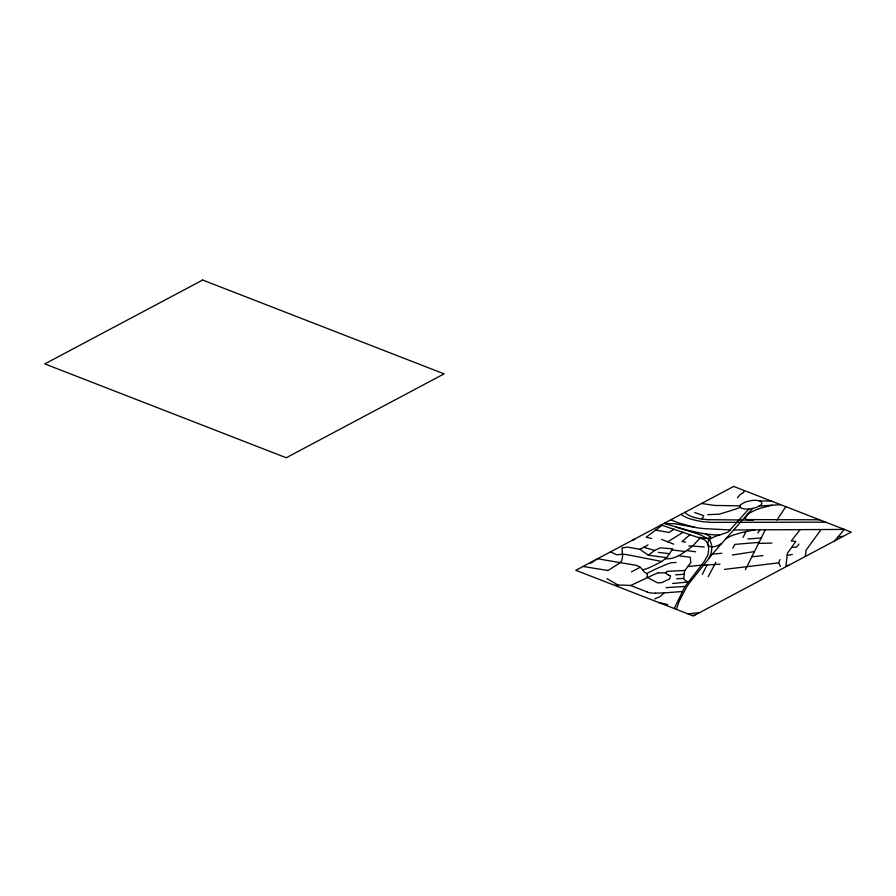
<?xml version="1.0" encoding="UTF-8"?>
<svg xmlns="http://www.w3.org/2000/svg" width="896" height="896" viewBox="0 0 896 896"><rect width="100%" height="100%" fill="white"/><g stroke="black" fill="none" stroke-linecap="round" stroke-linejoin="round"><path stroke-width="1.34" d="M690.491 559.205L690.648 561.064A42.818 17.965 -14 0 0 690.726 561.546L690.816 562.038A6.104 2.565 -14 0 1 690.738 562.643L684.891 570.517A12.354 5.186 -14 0 0 684.555 571.2L683.693 578.458A8.949 3.752 -14 0 0 683.894 578.95L684.286 579.466A40.398 16.946 -14 0 0 685.541 580.642L688.307 581.997L672.616 583.52M676.39 609.381L679.146 601.306L686.011 588.123A183.198 76.843 -14 0 1 689.483 582.859L712.914 553.448L752.595 508.491M805.336 556.461L806.019 550.256L821.083 529.536M780.427 566.451L778.646 562.856L779.934 559.574M674.24 608.541L684.23 588.011A142.565 59.797 -14 0 1 686.101 585.088L703.83 562.117L707.258 556.203A67.077 28.134 -14 0 0 708.165 553.392L708.624 549.55A102.077 42.818 -14 0 0 708.456 546.762C704.749 539.134 714.907 536.581 720.014 534.778M702.173 519.12L703.73 515.726L694.714 512.512M743.086 537.421L745.898 531.63L754.634 529.861M702.318 574.437L707.022 564.984M745.427 569.699L765.296 529.805M708.848 558.298L710.808 553.862A65.666 27.541 -14 0 0 711.502 551.085L711.76 548.666A81.01 33.981 -14 0 0 710.27 541.318L709.89 540.613A28.448 11.928 -14 0 0 708.938 539.448L700.392 534.778L676.032 527.05M708.198 576.722L715.859 562.274M744.397 490.874L743.456 492.453M732.76 548.218L734.866 544.387L759.035 542.382M757.904 533.008L759.842 529.838M776.966 520.072L785.826 506.677M737.509 497.784L739.659 495.141A9.52 3.998 -14 0 1 742.134 493.36L742.381 493.237A3.752 1.579 -14 0 0 743.523 492.453M652.982 565.914L660.654 562.139A9.173 3.853 -14 0 0 661.55 561.635L666.691 557.682L672.795 548.856L660.24 547.848L654.718 550.424L648.245 555.162L639.8 549.27L627.558 547.12L622.048 547.882L622.597 555.005A36.669 15.378 -14 0 1 622.619 555.486L622.059 559.608A17.304 7.258 -14 0 1 621.443 560.974L620.245 562.598L608.664 570.158A2.52 1.064 -14 0 1 607.376 570.45M800.106 529.637L791.235 541.027L795.872 541.374L787.45 553.202L785.938 565.69L788.637 565.331M798.997 544.04L796.454 547.12L791.56 547.434M834.646 540.893L844.346 529.424L733.622 529.962M748.776 509.04L728.302 531.866A10.024 4.2 -14 0 1 726.432 532.706L721.325 534.475A8.523 3.573 -14 0 1 718.189 535.058C699.698 534.453 681.699 528.584 664.048 523.41L675.181 523.813L694.12 527.24A100.33 42.078 -14 0 0 703.259 528.55L730.52 529.973M700.358 537.802L693.134 545.496A41.742 17.506 -14 0 1 688.61 549.114C681.677 553.986 674.43 559.608 665.403 558.734M634.85 538.922L633.349 540.366L632.24 540.31M682.248 591.517L664.104 592.894L660.094 596.658L654.651 598.898M674.083 529.189L669.01 532.448L655.682 530.096M690.368 534.397L681.99 541.554L685.518 542.058M662.11 525.28L646.184 537.219L651.594 538.451M721.616 543.469L717.651 545.731A2.968 1.243 -14 0 1 717.181 545.91L716.117 546.235A6.81 2.856 -14 0 1 709.71 546.47A5.32 2.229 -14 0 1 709.106 546.202L706.149 541.24A30.699 12.88 -14 0 0 703.898 539.448L661.114 524.966M590.016 563.606L597.733 558.645L600.499 559.216A240.016 100.677 -14 0 0 604.33 559.944L636.126 565.309A31.147 13.059 -14 0 1 639.442 566.821M667.677 541.8L683.357 532.146M725.939 538.597L730.778 536.099A18.771 7.874 -14 0 1 733.589 534.99L739.626 533.176A48.384 20.294 -14 0 1 742.829 532.347L745.875 531.642M648.01 544.902L643.518 547.478A22.053 9.251 -14 0 1 641.894 548.318L639.8 549.27M631.445 571.872L640.181 567.28M639.475 566.81L639.688 566.933A20.899 8.77 -14 0 1 640.55 567.571L641.603 568.613A54.387 22.814 -14 0 1 642.611 569.778L644.101 571.738A15.333 6.429 -14 0 0 644.762 572.298L646.677 573.53L654.808 569.453A51.218 21.482 -14 0 1 656.04 568.859L667.016 564.133A22.434 9.408 -14 0 1 668.102 563.741L669.021 563.438M614.544 585.346L618.285 585.166A55.642 23.341 -14 0 1 625.038 585.178L630.627 585.491L656.802 573.25A3.427 1.445 -14 0 1 657.138 573.149L657.261 573.104A4.514 1.893 -14 0 1 658.134 572.891M652.098 566.339L650.63 567.045A17.438 7.314 -14 0 1 646.307 568.826L642.667 569.845M740.174 507.416L738.875 507.886A88.659 37.184 -14 0 1 731.606 510.406L719.219 514.203L707.739 514.674M771.994 505.232L760.85 508.066A20.216 8.478 -14 0 0 758.968 508.704M732.334 555.027L754.454 551.589M787.192 555.296L792.31 554.512M724.45 569.386L778.646 562.856M622.026 554.21L624.994 554.4A45.304 19.006 -14 0 1 627.648 554.781L661.774 561.49M621.51 554.277L619.55 554.546A31.394 13.171 -14 0 1 618.531 554.658L617.31 554.747A2.229 0.93 -14 0 1 616.739 554.691L616.325 554.568A20.619 8.646 -14 0 1 615.686 554.299L610.422 551.902M658.571 602.459L667.654 604.531M687.96 613.872L699.698 612.595M751.867 556.774L762.989 555.61M687.971 566.552L701.534 565.118M692.07 615.474L694.77 615.216M712.354 554.109L721.818 553.258M658.426 572.858L666.053 572.858M747.869 538.989L761.23 537.981M759.416 506.061L780.618 504.661M666.064 587.653L685.227 586.41M703.203 565.219L720.003 564.178M676.01 562.464L672.986 562.632A7.941 3.326 -14 0 0 669.738 563.08M607.398 570.416L583.016 566.462M664.104 592.894L655.48 593.118M676.738 578.726L683.693 578.446M838.253 536.626L842.99 536.446M684.914 570.494L668.024 571.267A2.453 1.03 -14 0 0 666.747 571.827M758.531 543.402L771.893 543.088M819.56 519.792L747.096 519.613M825.698 522.178L712.141 522.368A64.59 27.093 -14 0 1 710.035 522.267A112.112 47.029 -14 0 1 707.381 522.088L704.48 521.819A68.555 28.762 -14 0 1 698.029 520.878L691.768 519.366A66.808 28.022 -14 0 1 681.038 514.371M753.536 520.072L708.624 519.68M759.64 500.898L771.467 501.099M739.883 505.814L717.259 505.49A23.106 9.699 -14 0 1 713.989 505.344A45.17 18.95 -14 0 1 712.746 505.176L701.568 503.462M688.789 545.944L692.429 546.146M692.586 546L704.267 547.019M704.29 538.16L704.771 538.216A33.846 14.202 -14 0 0 705.443 538.283L707.47 538.328A3.002 1.266 -14 0 0 710.024 537.533L710.349 537.331A1.803 0.762 -14 0 0 710.752 536.883L705.342 533.87M658.325 552.395L669.626 553.706M678.888 555.744L690.077 557.234A1.792 0.75 -14 0 1 690.301 557.424L690.458 558.622M672.269 549.965L685.16 551.51M648.245 555.162L666.691 557.682M686.605 550.525L695.666 551.802M694.926 527.386L678.149 522.782L670.802 519.814M643.832 547.31L654.718 550.424M694.333 517.44L692.406 516.835A46.301 19.421 -14 0 1 687.21 514.304L684.869 512.344M647.349 591.987L630.627 585.491M661.573 539.426L673.792 544.174M668.427 575.03L670.555 575.747L669.659 578.984L662.178 582.456A4.144 1.736 -14 0 1 661.304 582.646L659.266 582.826A11.894 4.984 -14 0 1 657.362 582.77L647.013 577.259A1.624 0.683 -14 0 1 646.89 577.013L647.17 576.24A12.018 5.04 -14 0 0 647.405 574.784L647.248 574.246A9.262 3.886 -14 0 0 646.677 573.53M606.95 578.614L618.274 585.166M666.12 573.194L666.142 573.227A12.981 5.443 -14 0 0 668.517 574.974M708.59 519.714A59.998 25.166 -14 0 1 694.288 517.462M747.107 519.613A9.565 4.01 -14 0 1 745.606 518.862L745.539 518.75A6.216 2.61 -14 0 1 745.214 518.09L747.432 514.662A19.589 8.221 -14 0 1 751.33 512.098L752.55 511.47A29.882 12.533 -14 0 1 758.934 508.67M704.267 538.182A49.56 20.787 -14 0 1 698.925 537.242M655.402 593.219A23.867 10.013 -14 0 1 647.102 592.133M666.053 573.182A3.987 1.669 -14 0 1 666.77 571.838M683.995 574.112A34.507 14.47 -14 0 1 675.606 574.784M739.827 506.005L741.182 508.166L745.024 509.062A14.448 6.059 -14 0 0 750.904 508.794L756.302 507.472L760.85 505.042A7.448 3.125 -14 0 0 761.958 503.44L760.603 501.278L756.762 500.382A14.448 6.059 -14 0 0 750.87 500.651L745.483 501.973L740.936 504.414A7.448 3.125 -14 0 0 739.827 506.005M202.653 280.034L44.8 363.91L286.25 457.755L444.102 373.867L202.653 280.034M733.667 486.416L575.814 570.293L693.347 615.966L851.2 532.09L733.667 486.416"/></g></svg>
